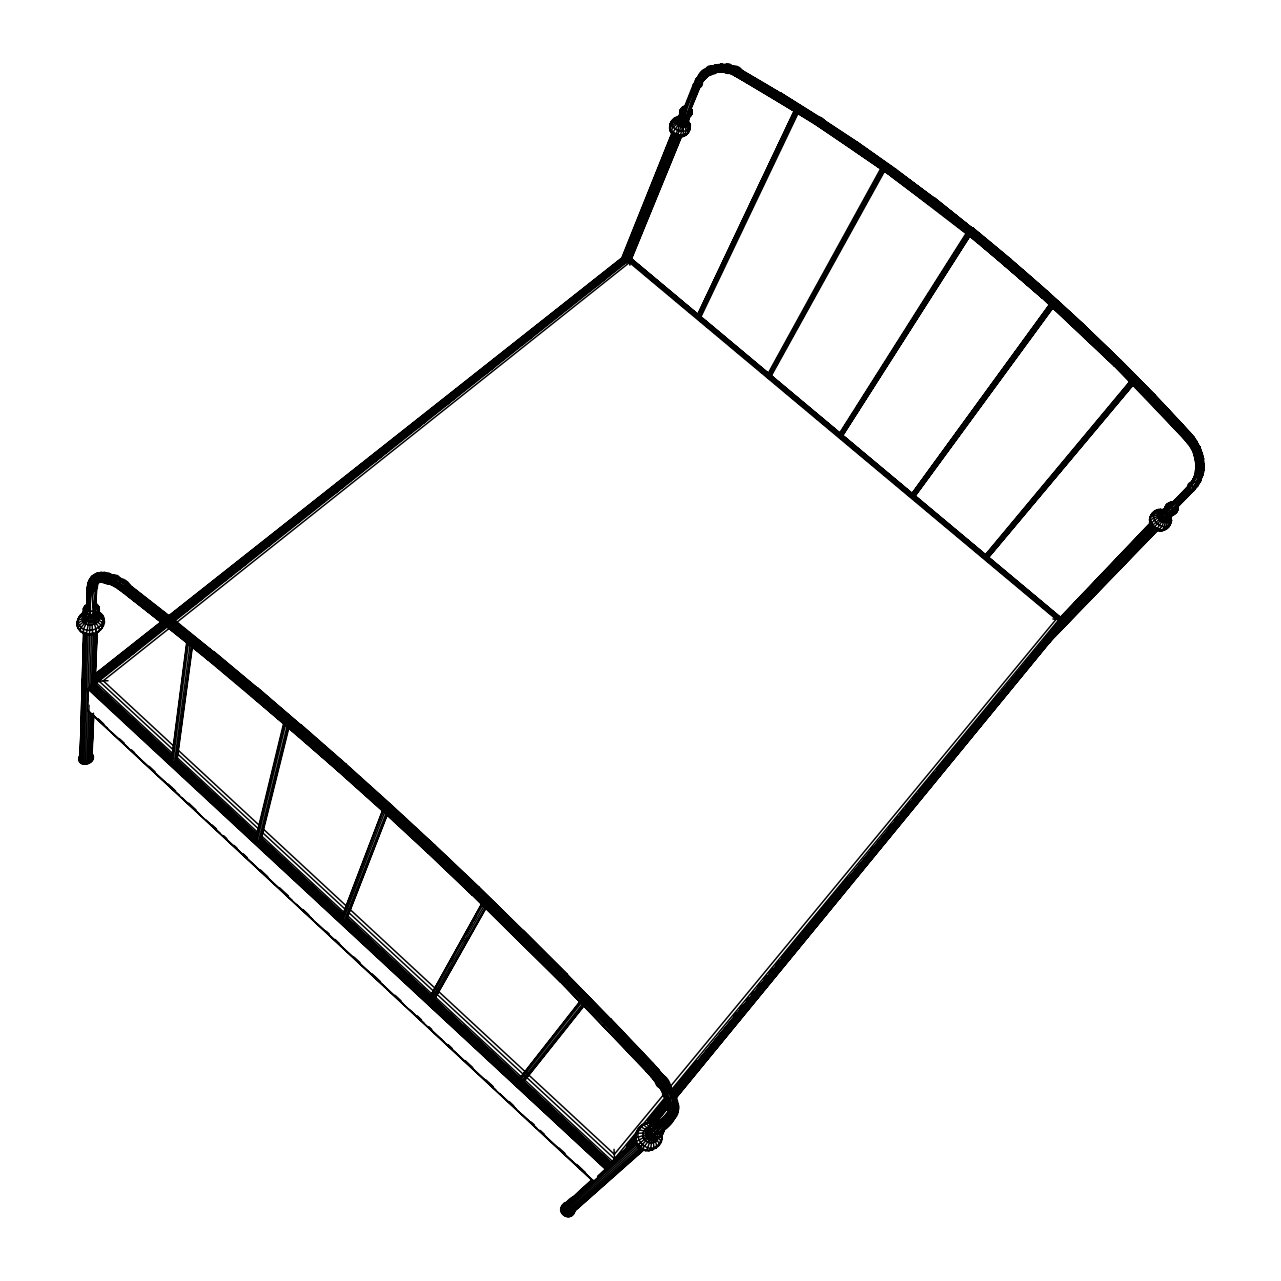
<?xml version="1.0" encoding="UTF-8"?>
<svg xmlns="http://www.w3.org/2000/svg" width="1281" height="1281" viewBox="0 0 1281 1281"><rect width="100%" height="100%" fill="white"/><g stroke="black" fill="none" stroke-linecap="round" stroke-linejoin="round"><path stroke-width="1.5" d="M1149.73 400.377L1149.089 401.337L1155.286 395.381L1149.089 390.065M661.781 1134.454L661.733 1138.969L661.781 1134.454C665.64 1152.276 634.591 1157.319 635.424 1137.96L646.441 1134.566M1155.654 528.477L1160.17 531.023L1162.411 529.854L1164.413 526.635L1165.47 519.462L1170.402 518.1L1170.434 515.699L1172.035 514.145L1168.624 516.179L1167.888 518.773L1165.502 518.245L1164.461 519.317L1162.059 526.315L1157.816 530.702C1145.134 528.156 1148.336 508.973 1160.714 509.294C1165.15 510.527 1153.044 514.386 1159.481 519.301C1161.931 523.16 1169.585 523.465 1170.001 518.004L1171.571 520.262C1171.01 526.891 1164.349 532.127 1157.816 530.702L1153.332 528.156L1150.258 524.521L1154.469 520.102L1162.251 515.586L1161.595 510.895L1165.646 508.349M675.744 135.434L675.151 135.834C665.96 132.295 669.162 117.884 678.257 116.827L679.987 117.308M80.062 759.665L83.601 632.526M83.713 632.013L80.079 759.169C81.504 764.597 89.83 763.476 91.592 758.8L93.465 713.181M80.03 757.824L81.376 722.628M81.664 712.668L82.641 678.834M82.929 668.874L83.906 635.024M80.511 760.402L84.226 633.374M81.376 747.223L80.399 756.463M82.384 713.357L82.608 705.383M83.745 667.529L83.922 661.556M81.343 761.442L85.219 632.558M83.922 613.711C80.863 623.559 97.644 624.696 98.493 615.216L96.395 614.063C94.602 621.413 83.825 618.659 82.977 612.03L86.676 608.459L87.524 586.922L86.676 608.459C87.941 612.894 95.29 611.694 95.883 607.402L96.603 587.002L95.611 608.395L98.269 610.236L98.141 613.247L99.326 608.363L95.627 603.239L98.701 606.714L97.964 608.507M82.48 762.227L86.468 635.44M669.643 128.917L669.915 124.049L672.893 119.741L679.33 118.749L674.254 118.364L670.812 122.191M1010.004 260.555L1010.725 259.322L973 228.114L967.635 234.727L891.288 176.105L814.3 123.456C815.901 115.995 820.753 114.826 825.653 122.095M88.133 603.271L83.409 608.475L83.681 613.359L83.409 608.475L87.492 605.529L87.732 597.715M87.797 620.356L83.473 629.051L83.345 633.711C96.427 641.349 113.785 619.572 98.093 611.549L101.439 614.127L97.34 613.391M165.169 624.183L122.96 591.021C115.194 585.145 106.451 578.58 96.251 578.804C82.657 581.446 89.029 600.309 87.028 609.388L83.585 613.695L86.708 617.138L87.893 616.978L86.564 620.757L90.23 621.557L94.089 620.693L93.289 616.93L97.212 614.752L99.406 610.14L98.653 607.002L95.499 605.481L96.171 587.979M83.857 762.707L88.101 634.015M690.075 107.876L691.26 108.661C694.975 114.089 687.096 121.759 681.828 117.692L681.46 116.811C689.995 102.816 691.308 83.089 705.895 73.289C715.759 67.349 728.409 69.558 737.68 75.595C818.655 121.759 895.499 175.001 968.148 233.35L967.635 234.727L973 228.114L983.312 237.545M93.289 616.93L91.928 617.394L92.2 621.333L89.029 620.789L86.227 634.719M85.379 762.836L89.83 634.191M130.358 586.986C129.381 580.341 118.412 592.815 125.138 592.911M87.781 704.518L88.437 688.778L606.537 1169.985L88.309 689.37M91.816 620.757L92.664 634.655L91.928 633.166M86.948 762.611L89.029 705.223M89.606 689.386L91.624 633.967M93.161 620.308L95.979 628.923L95.787 633.567M88.453 762.051L90.327 712.556M91.223 688.81L93.321 633.39M98.557 631.885L99.518 630.444L98.749 627.242L94.314 620.725L94.362 619.588L95.771 619.668L94.49 616.209L96.123 614.175L98.045 616.834M89.782 761.186L91.656 713.661M92.664 687.913L94.762 634.447M90.855 760.081L92.696 714.494M93.817 686.76L96.059 631.261M91.608 750.906L92.264 734.99M92.84 721.059L93.081 715.102M94.538 679.282L94.794 673.326M95.434 657.409L96.091 641.493M94.618 685.415L96.828 631.869M91.559 759.297L93.545 716.367M94.954 682.581L97.004 632.894M91.944 757.455L93.673 715.759M95.002 683.99L97.148 632.382M95.499 685.927L95.675 682.1L166.146 626.201M671.644 1091.076C676.96 1094.518 680.339 1106.624 675.792 1112.148C672.637 1115.223 666.392 1111.876 668.65 1107.537L667.897 1112.068L664.935 1117.24L653.358 1127.76L648.282 1128.625L649.339 1135.366L646.889 1137.288C649.291 1141.419 655.568 1141.467 658.354 1137.72M667.897 1112.068C670.507 1125.166 683.317 1109.987 677.137 1102.477L675.711 1100.955M668.218 1109.826L667.913 1104.798C667.337 1112.036 679.651 1108.529 677.137 1102.477M1195.765 470.559L1197.046 463.994L1196.39 471.728L1199.977 472.625L1203.355 471.12L1203.435 463.338M1196.086 465.163L1194.981 475.843C1202.491 482.825 1205.245 469.47 1203.9 463.802M339.897 771.146C336.423 771.322 343.148 764.068 345.518 763.764L390.161 803.94L389.744 804.964C305.535 728.216 218.555 654.495 128.196 585.081L117.612 577.699L103.921 572.511C93.385 576.706 105.314 586.586 112.456 583.72M675.792 1113.781C676.16 1121.163 662.197 1134.47 655.664 1132.884C647.273 1125.214 665.431 1118.473 667.977 1113.525L654.415 1125.519L650.172 1124.638L648.106 1129.554L649.259 1130.659M1196.438 464.571L1194.981 475.843M1203.708 470.511L1204.092 464.346M651.356 1075.335L651.26 1076.745L654.239 1075.239L658.674 1069.939L653.182 1063.502L652.141 1063.935C663.158 1075.464 673.918 1088.642 677.361 1104.59M673.422 1091.732C683.878 1102.22 662.405 1111.46 665.415 1094.775M345.438 765.093L345.518 763.764M690.171 127.7L690.347 124.721L687.064 120.094C694.574 126.307 687.273 138.972 678.273 136.731L681.732 136.811L683.157 134.889L683.526 124.257L684.086 122.88L688.377 120.942L688.698 117.676M777.391 99.47L733.212 74.81L734.477 69.206L736.287 67.557L737.552 68.726L732.7 66.868C725.286 56.796 717.728 75.387 729.738 73.225L730.923 72.328M684.086 122.88L686.472 122.368L686.68 118.573L690.107 116.603L691.852 113.977L691.9 109.75L690.475 108.549L692.06 111.991L691.34 115.082L688.201 118.028L684.711 118.829L680.515 134.969L679.362 136.891L676.72 135.818M662.197 1132.132L663.814 1131.459L664.182 1128.497L662.357 1130.114M648.282 1128.625L647.946 1131.571L649.147 1132.116M94.49 616.209L96.411 615.024L94.202 610.14L95.386 587.435L99.47 580.885C98.333 586.442 88.661 587.787 88.853 581.126C98.509 569.517 114.826 582.407 123.745 588.988C311.779 734.109 486.091 896.508 648.81 1069.379C658.402 1079.403 667.257 1090.659 671.852 1103.902C677.681 1116.295 668.058 1127.136 657.922 1133.285L656.432 1138.521L651.837 1137.864L650.3 1136.791L650.844 1135.863L648.106 1138.761L648.81 1137.688L647.946 1136.631L646.889 1137.288C644.375 1133.205 646.329 1127.296 650.796 1125.551M635.424 1139.049C634.303 1130.002 643.03 1120.186 652.365 1123.053L650.78 1125.935L649.643 1122.572L644.727 1123.325M129.029 584.937L214.584 652.75L171.478 617.618C168.211 617.138 162.479 623.431 165.922 625.544L125.842 594.256M646.569 1133.125L638.45 1133.173L635.744 1134.245L635.696 1135.703L636.929 1130.707L639.523 1129.97L644.023 1130.883L648.714 1126.431L646.569 1123.309C623.046 1134.71 654.175 1163.853 661.925 1137.448M1166.174 508.221L1167.359 503.817L1170.258 502.328L1174.389 502.889M172.006 619.412L171.478 617.618M635.952 1142.316L635.424 1137.96M679.298 117.948C674.398 123.344 687.16 127.411 686.056 120.67M685.543 107.524L686.312 106.115L683.59 106.467L680.435 109.461L680.932 113.881C676.656 118.685 687.256 123.136 687.961 117.292L688.97 118.813M687.769 121.311C689.802 132.648 668.25 123.905 678.53 117.66L676.08 117.372M690.699 114.505L687.545 118.797L688.377 120.942L684.454 124.017L686.2 130.646L683.894 136.266M674.895 134.873L672.685 134.249L673.101 132.039L679.635 123.152L681.828 117.692C678.45 114.938 678.882 107.908 683.974 107.556L686.152 106.323C679.859 107.876 688.489 115.034 690.571 109.926M678.946 118.669L678.306 120.846L671.885 123.264L669.707 126.098L670.075 130.822L673.838 134.969M680.932 113.881L680.003 116.651L677.841 117.932L680.195 121.759M680.371 114.377L677.953 116.827L678.946 122.448L673.374 126.995L671.356 130.246L671.116 132.632L674.222 134.185M698.529 88.261L702.02 81.055C705.094 90.679 688.746 89.91 694.782 83.137M675.167 119.117L672.077 121.407C670.091 131.575 689.626 135.69 690.347 124.721L686.248 121.487M561.35 1207.807C559.477 1213.812 566.971 1219.48 571.983 1215.301M643.815 1149.377L569.837 1214.948C554.689 1216.213 566.923 1198.359 573.92 1196.646M691.964 112.76L692.172 110.887L690.635 109.237M668.266 1108.673L667.849 1113.269L664.839 1118.489L653.262 1128.993L648.106 1130.835L648.762 1134.085L646.088 1135.494M676.24 1115.191C678.161 1095.96 663.558 1079.835 651.629 1066.481C488.862 893.562 314.453 731.147 126.275 586.122C117.147 576.306 90.679 564.457 87.732 585.257C88.981 591.117 99.294 588.075 96.716 582.487M676.912 1105.871L677.505 1106.816C681.828 1121.291 660.708 1125.727 668.938 1109.842M702.068 82.576C699.714 87.925 691.564 79.582 697.857 78.301M97.068 583.495C99.902 589.884 89.83 595.537 87.268 588.972C86.9 580.789 93.001 572.783 101.407 572.463L106.931 573.44M171.318 761.779L186.898 641.012M171.19 765.253L187.314 640.676M172.999 754.445L173.511 750.49M174.28 744.549L174.792 740.578M175.577 734.637L176.089 730.666M176.858 724.726L177.37 720.771M178.139 714.814L178.651 710.859M179.42 704.902L179.948 700.947M180.717 695.007L181.229 691.035M181.998 685.095L182.51 681.124M183.279 675.183L183.791 671.228M184.576 665.271L185.088 661.316M185.857 655.376L186.369 651.405M187.138 645.464L187.65 641.493M172.311 766.278L188.579 641.829M174.248 764.485L190.212 644.039M175.577 765.718L191.477 647.209M176.602 760.882L191.798 648.058M176.474 764.341L192.486 645.72M1202.571 475.859L1202.779 470.447M661.797 1074.983C670.395 1076.953 676.176 1096.616 662.565 1092.549L659.363 1085.744L661.733 1089.587M857.565 144.113L857.774 142.527L818.831 116.795M1194.805 475.171L1195.846 473.346L1193.316 480.231C1194.42 483.513 1201.434 483.578 1200.617 479.43L1196.278 486.988C1192.339 488.75 1188.224 481.608 1193.588 481.08M662.517 1090.868L667.577 1103.245M742.291 72.152C741.299 63.089 722.388 64.434 729.738 73.225M209.107 659.523C204.336 659.363 210.933 651.164 214.087 651.837L257.785 688.489L213.511 651.757M709.37 68.501C704.87 66.884 695.983 74.25 699.17 79.15C700.691 81.792 705.559 80.783 704.582 77.388M1193.316 480.231L1194.901 474.498M434.195 846.068L434.707 845.124L390.016 803.795L386.414 806.566L383.051 811.417L427.662 852.698L428.559 852.121L383.403 810.345C312.548 745.782 239.787 683.301 164.753 623.655M1194.821 454.803L1196.166 461.672L1200.777 461.368L1203.483 459.206L1199.929 446.989L1198.135 446.909M660.564 1142.524L660.868 1140.65L658.274 1138.024C654.143 1148.352 638.611 1140.362 644.023 1130.883M1196.278 486.988L1197.991 483.946M691.26 108.661L691.676 111.511M1191.378 482.088C1182.187 485.195 1193.364 496.852 1194.661 487.997M1192.979 449.967L1194.949 456.548L1200.377 455.203L1202.122 453.458L1200.97 452.145M700.563 84.114L707.48 76.011C704.07 82.128 697.873 69.959 704.854 70.855M603.895 1025.232L603.383 1026.193L646.088 1071.156L650.748 1067.473L653.342 1063.662L610.605 1018.683L609.676 1019.228M1152.42 525.834L1149.489 522.264L1150.546 520.134L1153.701 517.86L1160.874 515.699L1161.435 513.505L1164.957 511.423L1165.678 505.867L1170.658 504.57L1189.697 484.923L1171.026 503.913C1167.92 508.269 1177.719 512.176 1177.095 506.235L1178.024 507.404C1178.712 511.92 1174.02 516.227 1169.569 515.202M1177.175 508.845L1177.015 511.695L1173.636 514.706L1171.378 514.722M1169.873 525.098L1170.786 518.645L1170.354 522.792L1171.571 520.262L1170.001 518.004M1170.402 518.1L1172.195 514.962M1163.132 509.005L1165.23 509.198L1162.203 509.822L1161.915 514.61M1202.218 476.484L1203.66 465.531L1203.131 459.799L1196.15 441.577L1200.089 447.309L1197.319 450.159L1193.027 451.504L1189.953 446.252L1190.481 445.292M651.26 1076.745L645.912 1070.98L646.345 1069.907C657.569 1081.997 669.675 1095.944 671.004 1113.109C671.34 1122.604 661.124 1126.848 655.664 1132.884C655.215 1133.637 651.741 1140.202 651.949 1136.631L641.861 1149.505M345.742 763.972L301.259 724.998L295.671 729.481L294.358 732.059L383.515 811.369C381.77 810.889 390.257 801.618 389.744 804.964M663.814 1131.459L662.053 1129.346L660.115 1132.436L660.356 1136.968L655.504 1138.537L656.432 1138.521M254.983 841.681L283.645 723.301M712.844 66.036C700.899 63.986 705.335 82.224 714.109 72.553L708.521 75.275M255.143 843.218L284.318 723.06M256.28 844.275L285.615 724.245M257.961 844.435L287.52 724.47M259.995 841.729L288.817 725.574M260.86 840.288L288.833 727.88M661.669 1130.531L663.11 1133.573L660.356 1136.968L657.361 1138.088L659.171 1136.471L659.075 1133.012L673.886 1118.793M1194.533 456.276L1192.611 450.528M640.964 1127.44L641.589 1125.054L643.735 1124.862L648.827 1129.554M90.359 758.544L90.631 757.487M93.257 757.551C92.504 764.501 80.655 766.695 78.765 759.377M1010.725 259.322L1005.153 265.791L1042.318 298.073L981.63 245.712M80.014 758.32L80.383 756.975M108.501 582.198L107.428 582.519C101.215 583.992 90.951 578.371 99.133 572.767L111.639 575.473L127.251 585.481C315.366 730.394 489.694 892.697 652.365 1065.536C664.535 1079.499 688.329 1104.734 670.844 1122.524C664.663 1124.59 662.901 1115.367 667.849 1112.645L653.742 1126.559L650.54 1125.999L648.746 1127.632L650.172 1124.638L653.63 1122.092L656.625 1121.532L657.489 1123.821L653.63 1122.092M78.701 758.224L81.327 753.26M87.7 584.184L87.989 583.127M98.141 580.725L97.26 583.944M103.345 616.481L98.493 614.816C104.017 628.122 75.819 628.218 84.098 614.944L80.655 614.816L79.486 616.689M88.853 581.126L92.456 575.777L98.349 573.248M81.872 615.216L79.102 617.346L77.004 625.48L79.246 629.932C74.394 624.552 77.981 616.609 82.913 612.638L81.984 614.288M101.407 572.463L96.011 573.552L91.592 576.61C87.716 581.19 95.547 586.65 98.845 581.91M663.526 1075.864L658.002 1069.235L663.526 1075.864L659.107 1081.18L656.336 1082.333L655.632 1080.54M675.151 135.834C689.883 104.225 698.978 44.611 747.544 81.952M655.936 1148.224L656.689 1145.79L655.488 1141.451M650.508 1139.498L647.626 1148.016L645.88 1150.706L644.823 1150.498L649.355 1150.818L650.764 1148.128L651.853 1139.546L648.122 1138.297L646.681 1135.975L647.369 1135.35M664.038 1130.515L663.11 1133.573L661.572 1134.053M930.679 204.336L929.814 204.928L891.336 176.41L891.672 174.905L896.156 169.572L934.698 198.955L917.116 185.905M1190.401 446.605C1180.586 432.594 1192.483 455.604 1197.062 441.593M1005.201 265.583L1042.318 297.945L1114.31 365.982L1120.363 359.897L1155.286 395.509M574.769 1210.721L573.071 1214.228M575.073 1210.465C572.639 1223.259 554.097 1213.764 563.064 1204.316M80.959 632.077L79.95 630.652L81.087 627.418L86.724 620.789L85.987 619.876L79.358 625.256L78.045 628.266L83.345 633.711M1114.31 365.982L1114.998 365.101L1124.734 374.981M648.266 1133.541C658.834 1126.672 674.158 1116.343 666.76 1101.516L667.017 1102.461M87.732 585.257C93.993 569.036 114.73 582.871 123.232 590.045C311.107 735.102 485.275 897.405 647.898 1070.147C657.345 1080.027 666.072 1091.108 670.604 1104.158C676.416 1116.44 666.76 1127.12 656.769 1133.253L653.614 1138.457L653.23 1137.064L654.575 1137.112M610.589 1019.148L567.019 974.473L610.589 1019.148L603.479 1026.305L560.309 981.502L646.489 1071.06M427.678 852.249L472.097 894.907L427.55 852.602L431.185 847.958L434.611 845.012L479.206 887.333L567.371 974.329L560.998 981.23L560.165 981.87L472.032 894.859L479.158 887.285L478.582 888.181M1193.171 479.51L1195.253 473.874M340.394 920.991L382.33 811.001M341.931 917.628L382.539 811.225M98.157 581.846L95.787 589.997L95.034 609.34L97.884 613.583L95.451 615.264L97.116 618.355L95.322 618.643L95.979 617.554L94.314 620.725M340.586 922.576L383.291 810.889M1198.936 482.425C1206.67 465.948 1199.785 446.252 1187.391 434.067C1057.257 292.004 906.996 167.555 739.489 71.944C729.578 65.523 716.079 63.249 705.591 69.606M1199.705 482.04C1207.503 465.467 1200.585 445.612 1188.111 433.346C1057.962 291.267 907.669 166.802 740.114 71.208C732.668 66.548 723.669 63.906 714.878 65.475C712.508 67.653 714.702 74.666 718.065 71.448C695.663 74.81 692.3 101.199 685.479 118.396L680.515 115.834L679.779 111.783L683.814 108.677L693.581 84.018M1200.297 481.512L1202.667 475.187M341.739 923.649L384.62 812.106M343.404 923.793L386.526 812.314M346.302 918.045L349.905 908.709M351.362 904.978L376.662 839.728M379.544 832.266L383.163 822.946M345.678 921.103L387.551 813.275M346.494 919.614L387.022 815.373M674.03 1119.338C680.259 1099.482 662.725 1081.324 650.748 1067.473C487.933 894.522 313.509 732.059 125.314 586.954C116.491 580.517 105.731 571.854 94.089 575.009C89.942 580.485 98.589 585.177 102.8 580.741M676.048 1114.982L677.505 1106.816M621.157 259.547L672.237 132.327M621.541 259.755L672.141 133.352M621.99 259.675L673.117 132.551M623.783 255.784L626.025 250.227M626.345 249.539L628.587 243.982M629.003 242.83L631.229 237.273M631.389 237.065L635.104 227.858M636.593 224.159L638.819 218.635M641.653 211.365L644.007 205.713M646.873 198.411L649.099 192.871M649.435 192.166L651.677 186.61M652.077 185.473L654.319 179.916M654.655 179.212L656.881 173.656M634.127 230.644L636.353 225.088M623.255 258.778L673.694 133.544L672.093 132.696M693.325 86.74L685.351 106.515L683.59 106.467L682.549 107.908M623.287 261.452L674.559 134.441L673.694 133.544M624.295 262.109L675.647 135.146L676.896 135.642L625.432 262.541M626.665 262.749L678.209 135.882M628.619 260.844L679.506 135.834M699.186 87.124L689.098 111.415L689.226 116.651L683.125 116.171L680.083 113.032L683.974 109.381L697.056 78.461M700.083 86.067L689.77 111.047L690.443 115.995L687.465 118.14L687.561 121.775L685.239 123.584L688.025 129.637L687.593 133.16L685.719 135.258L682.501 135.642L683.413 134.713M629.724 260.523L680.707 135.53M687.881 118.076L688.858 119.934L686.728 120.894L685.831 122.992L689.386 128.244L689.098 131.623C684.07 137.627 673.246 135.049 670.203 128.212L672.333 125.17L678.498 121.663L678.113 119.069L680.707 116.203L679.907 110.566L681.668 107.876L684.166 107.396M630.925 258.202L648.202 215.881M650.46 210.372L653.454 203.006M654.959 199.324L657.217 193.799M658.706 190.132L662.469 180.925M663.974 177.242L671.468 158.844M672.973 155.161L678.978 140.446M630.668 259.963L681.476 135.962M630.62 261.068L681.7 136.058M896.043 171.158L896.396 169.652L857.774 142.527L854.027 146.05L852.906 149.365L891.96 176.314L928.581 203.551M1149.329 520.038L1150.866 515.33L1153.973 513.537L1160.986 513.841L1162.459 512M695.599 81.52C703.701 66.052 725.046 64.05 738.368 73.754C905.667 169.332 1055.752 293.669 1185.758 435.572C1196.566 446.364 1203.195 462.617 1198.888 477.781C1193.732 493.249 1178.296 502.296 1169.729 515.186L1167.615 516.051L1166.479 518.581L1162.716 516.115L1188.8 489.582L1196.07 477.012L1197.335 467.101L1195.605 456.693L1190.962 446.541L1182.875 437.317L1187.151 441.961L1193.556 436.661L1192.035 436.981M676.672 136.443C689.194 113.753 689.146 71.592 722.228 71.031L716.207 72.377M1152.34 514.834L1153.717 511.872L1158.488 509.566L1162.924 512.128C1157.367 514.305 1164.237 522.488 1167.92 518.389L1170.113 524.137L1168.752 527.083L1164.333 529.886M687.064 133.864L689.979 129.749L690.171 126.563L686.168 122.271M696.56 316.919L794.668 110.022M697.072 316.007L795.197 109.077M699.714 87.396L690.283 110.534L691.58 113C688.473 116.859 680.387 114.041 681.188 108.885L683.878 108.004M795.005 111.159L696.832 317.96L701.364 321.835M697.777 318.745L796.093 112.039M699.01 318.969L797.519 112.328M700.099 318.537L798.72 111.927M962.095 220.444L972.743 228.803L934.842 198.203L931.799 200.925L929.814 204.928M972.743 228.803L934.634 198.155M679.266 114.986L681.012 114.537L677.953 116.827M678.738 119.341L672.077 121.407M669.835 127.059L670.636 125.394M693.213 85.347L696.384 78.814M699.202 87.893L702.164 81.84M1164.957 511.423L1164.861 507.532L1166.351 504.698L1170.258 502.328L1173.14 503.001L1178.488 497.412M709.242 75.195L710.827 73.577L705.174 77.693M1114.47 365.886L1042.318 297.945L1047.954 291.764L1010.597 259.322M1177.303 510.318L1178.136 508.749L1177.175 507.052M1047.954 291.764L1047.121 292.885M654.815 1123.181L655.664 1121.612L658.498 1121.612L656.689 1123.261M766.903 375.701L881.104 167.939M767.191 376.774L881.952 168.355M768.152 377.575L883.073 169.252M774.493 368.32L776.43 364.813M779.328 359.561L785.141 349.056M787.078 345.55L789.016 342.043M790.953 338.552L792.875 335.046M794.812 331.539L796.75 328.032M798.687 324.541L804.5 314.037M806.438 310.53L812.234 300.026M814.172 296.519L816.109 293.013M821.906 282.509L824.82 277.256M826.757 273.75L828.679 270.259M830.616 266.752L832.554 263.245M834.491 259.739L836.429 256.248M838.366 252.741L844.163 242.237M846.101 238.73L851.913 228.226M853.851 224.719L855.788 221.229M866.42 201.966L872.233 191.461M874.17 187.955L876.108 184.448M878.045 180.941L879.967 177.451M881.904 173.944L883.842 170.437M769.385 377.783L884.498 169.54M770.441 377.335L884.707 170.853M429.055 998.443L481.896 903.537L427.31 1001.71M431.537 995.849L433.474 992.391M450.816 961.31L452.753 957.852M462.393 940.59L464.314 937.132M466.252 933.673L472.032 923.313M473.954 919.87L475.892 916.411M427.55 1003.343L483.241 903.617M711.451 65.907C706.423 68.742 711.9 77.228 716.864 72.328M428.719 1004.432L484.602 904.866M437.301 991.91L439.239 988.468M445.067 978.124L447.021 974.665M448.958 971.222L450.896 967.779M465.467 941.919L467.405 938.477M431.361 1002.847L485.531 906.756M433.667 1000.429L486.156 907.54L431.905 1003.696M1193.284 478.79L1194.228 477.637L1190.882 483.481M637.281 1145.278L647.946 1136.631M1164.573 509.79C1161.675 513.761 1169.249 518.965 1171.523 514.354L1171.939 516.211M1194.228 478.582L1187.951 487.997L1170.562 506.155L1165.502 508.717L1165.294 512.4L1168.56 515.074L1174.053 514.322L1177.88 509.998L1177.015 507.82M1191.01 482.729L1193.636 478.149M1149.778 517.956L1152.003 513.361L1156.535 510.398L1162.091 512.496M1197.03 486.636L1200.761 480.167M1197.623 486.123L1200.649 480.871M76.908 622.486L78.333 620.052L85.539 617.634M79.15 756.591L81.311 753.772M100.767 629.708L103.697 625.224L102.512 622.534L95.931 618.707L96.251 617.554L103.265 619.828L104.514 622.23L103.04 624.504M673.486 1119.994L661.012 1131.587L662.325 1134.149L660.5 1135.767M77.757 619.476L79.102 617.346L83.057 616.625M663.398 1132.436C655.632 1146.527 641.509 1123.949 656.625 1121.532M838.222 435.348L966.498 232.742M839.712 433.891L847.173 422.138M849.303 418.775L853.562 412.05M855.692 408.687L878.093 373.411M881.28 368.368L885.555 361.642M887.685 358.28L898.349 341.483M900.479 338.12L904.738 331.395M906.868 328.032L911.143 321.323M913.273 317.96L929.269 292.757M932.456 287.713L961.246 242.349M963.376 238.987L966.579 233.943M838.543 436.437L967.523 233.286M839.503 437.237L968.644 234.199M846.181 428.19L849.383 423.146M852.602 418.118L855.804 413.074M860.079 406.365L862.209 403.003M866.484 396.293L869.703 391.249M872.905 386.221L876.108 381.178M879.326 376.15L882.529 371.106M891.08 357.671L895.355 350.962M899.63 344.253L901.776 340.89M904.978 335.846L908.181 330.818M911.399 325.774L914.602 320.746M917.804 315.702L921.007 310.675M925.298 303.965L927.428 300.603M938.124 283.822L940.254 280.459M956.299 255.271L959.501 250.243M840.736 437.445L970.069 234.487M842.225 435.988L969.541 236.328M841.777 436.965L970.149 235.688M636.769 1132.516L638.931 1127.568L641.333 1127.136L647.786 1130.531M573.28 1211.666L569.533 1215.205L566.554 1215.557M561.702 1206.222L564.457 1202.987M563.752 1205.501L562.375 1211.634M1154.661 528.092L1155.494 529.822L1157.223 528.525L1163.468 518.949L1167.567 514.69L1169.729 515.186M1162.251 515.586L1165.182 511.471C1185.774 496.628 1208.207 471.584 1190.097 445.836M695.551 79.998L699.25 74.682L701.524 74.298M695.471 80.735L699.922 74.33M701.251 83.745L704.55 79.022M910.967 494.802L1049.587 304.366M910.551 495.811L1050.34 303.821M911.992 494.306L922.56 479.783M924.914 476.548L936.667 460.407M939.021 457.189L963.712 423.29M966.066 420.056L994.28 381.322M996.634 378.103L1008.387 361.963M1010.741 358.728L1022.494 342.587M1024.848 339.369L1035.432 324.846M1037.786 321.611L1049.539 305.47M910.887 496.932L1050.788 305.054M911.864 497.749L1051.941 305.983M948.372 448.558L953.08 442.105M964.865 425.981L967.235 422.746M979.02 406.621L981.374 403.403M913.097 497.941L1053.35 306.255M914.538 496.436L1052.534 307.888M914.122 497.444L1053.302 307.36M1165.182 511.471L1168.336 514.658C1178.456 500.807 1196.39 490.943 1198.92 472.641C1200.553 459.11 1194.34 445.724 1184.941 436.245C1118.057 363.115 1045.76 294.934 968.692 232.614L969.301 231.765M681.332 108.565L682.485 107.06L684.678 106.883M516.547 1082.285L580.021 1001.326M580.437 1001.534L515.795 1083.886L516.067 1085.551L582.006 1001.87M519.253 1079.803L521.703 1076.697M524.153 1073.574L526.603 1070.452M529.053 1067.345L544.969 1047.073M547.403 1043.967L549.853 1040.845M552.303 1037.722L573.119 1011.237M575.569 1008.115L578.019 1005.009M652.141 1077.337L660.372 1087.953L666.456 1098.794L669.947 1112.629L668.346 1119.29L666.376 1121.74L650.3 1136.791L649.355 1134.966L665.592 1120.827L668.682 1115.431L668.714 1107.793L663.35 1092.517M583.383 1003.119L517.268 1086.672L518.933 1086.784M520.15 1085.247L584.024 1004.816M522.392 1082.717L581.574 1008.259M521.639 1084.318L584.456 1005.377M1188.015 486.412L1191.954 481.576M1192.707 481.224L1170.498 505.338L1165.39 507.244L1164.877 510.462L1161.339 512.144L1160.794 514.738L1153.524 515.619L1150.37 517.636C1150.034 525.674 1159.769 532.688 1167.055 528.589L1171.138 522.344L1169.713 519.397M670.844 1122.524C682.501 1103.469 661.508 1082.285 649.787 1068.466C486.988 895.531 312.596 733.068 124.449 587.931C115.37 581.462 102.416 570.605 90.983 577.635M650.508 1123.021L668.282 1101.388M673.374 1095.207L1060.604 623.927M652.509 1122.236L667.753 1103.678M674.094 1095.96L1061.196 624.52M653.118 1123.005L668.346 1104.462M674.687 1096.728L1061.645 625.192M654.815 1122.204L667.497 1106.752M675.103 1097.465L1063.166 624.359M655.039 1122.877L667.721 1107.408M675.327 1098.137L1063.214 625.048M655.039 1123.421L667.721 1107.953M675.327 1098.682L1063.07 625.672M656.096 1122.252L668.762 1106.8M675.103 1099.066L1061.469 627.722M1192.931 491.071L1198.103 484.73M1193.668 490.751L1197.975 485.467M435.828 993.255L614.496 1158.873L665.271 1097.273M671.628 1089.571L1058.811 619.796L1060.172 620.949L672.557 1091.876M627.001 1145.871L634.623 1136.615M647.321 1121.195L665.111 1099.594M673.998 1088.802L696.864 1061.036M733.709 1016.297L736.239 1013.223M740.05 1008.595L742.596 1005.505M746.407 1000.877L748.953 997.787M751.483 994.713L754.029 991.622M757.84 986.994L760.386 983.904M764.197 979.276L766.727 976.202M769.273 973.112L773.084 968.484M775.629 965.394L779.424 960.766M781.97 957.692L848.022 877.485M870.888 849.719L873.434 846.629M888.678 828.118L891.224 825.028M895.035 820.4L897.565 817.326M901.376 812.698L903.922 809.608M906.468 806.518L910.263 801.89M912.809 798.816L916.62 794.188M919.166 791.098L934.409 772.587M936.939 769.497L999.196 693.918M1025.873 661.524L1028.403 658.45M1032.214 653.822L1034.76 650.732M1038.571 646.104L1041.101 643.014M1043.647 639.94L1047.458 635.312M1050.004 632.222L1053.815 627.594M1056.345 624.504L1058.891 621.429M626.457 1147.632L635.344 1136.839M648.042 1121.403L665.832 1099.803M673.454 1090.531L1059.627 621.397M622.998 1152.083L635.696 1136.647M645.864 1124.302L666.2 1099.594M628.539 1146.495L636.161 1137.24M647.594 1123.341L666.632 1100.187M672.989 1092.469L1060.412 621.557M631.917 1143.981L635.728 1139.337M649.691 1122.348L667.481 1100.731M672.557 1094.55L1059.899 623.431M663.99 1094.182L614.336 1154.325L614.496 1158.873M670.363 1086.48L1056.12 619.299L1058.811 619.796M984.272 556.114L1130.066 381.21M983.888 557.139L1130.963 380.793M984.256 558.308L1134.005 379L1133.525 377.719M985.249 559.124L1135.174 379.945L1137.672 379.656L1137.56 377.255L1134.998 376.07M986.482 559.317L1132.724 384.78M987.875 557.747L1132.916 384.652M987.475 558.788L1133.813 384.236M922.368 506.652L1058.971 620.885L1060.188 619.476L628.875 258.906M567.195 974.633L523.465 930.438L516.307 938.012L517.012 937.228L428.046 851.657M1081.164 323.132L1084.543 325.31L1047.858 291.796M1084.543 325.31L1078.634 331.555L1079.419 330.738L1083.678 334.869M1058.795 618.947L1151.123 522.168M1058.234 619.876L1150.578 522.872M1060.604 617.778L1079.915 597.554M1085.439 591.774L1133.717 541.19M1139.225 535.41L1151.651 522.408M1057.978 620.965L1150.306 524.281M1064.367 614.928L1078.522 599.844M1092.261 585.465L1105.551 571.854M1115.591 561.046L1118.329 558.18M1121.724 554.721L1132.148 543.929M1145.07 530.302L1147.824 527.42M1148.529 526.571L1151.283 523.689M1172.323 503.097L1169.089 502.825L1166.351 504.698L1164.125 510.559L1161.595 510.895L1162.027 512.752M1059.403 620.677L1151.779 524.073L1152.211 525.306L1058.394 623.287M1182.507 493.217L1186.526 489.022M1184.733 491.92L1187.407 489.134M1059.035 624.359L1152.932 526.459M1059.915 625.272L1153.909 527.452M1060.972 625.977L1155.078 528.22L1156.343 528.701L1059.371 629.291M698.385 75.899L703.301 70.823M698.257 76.684L704.07 70.727M1178.52 505.659L1189.344 494.434M1192.051 491.632L1194.757 488.814M1194.613 489.582L1175.35 509.294L1174.053 514.322L1170.53 515.09L1169.233 518.613L1166.511 518.389M1167.471 518.261L1166.431 519.349L1166.639 526.347L1164.893 529.549L1162.379 530.734L1157.848 529.886M1046.577 643.991L1156.247 530.302M1168.304 517.892L1167.263 518.981L1168.592 525.498C1160.794 530.126 1149.585 519.526 1154.998 511.76L1161.419 513.073M1047.65 643.334L1061.533 628.939M1067.089 623.19L1072.645 617.442M1083.758 605.929L1094.871 594.432M1100.427 588.668L1105.983 582.919M1115.719 572.847L1129.602 558.468M1132.388 555.586L1140.714 546.955M1149.057 538.324L1151.827 535.442M90.823 760.578L86.932 763.108M1047.826 643.622L1157.464 530.158M1040.428 651.597L1158.536 529.405M706.664 76.187C694.846 87.044 691.74 104.129 686.904 118.364L685.223 120.062L685.159 122.704L681.044 122.319L678.738 120.174L680.643 118.252L680.771 114.233L684.358 110.054L695.951 82.272L701.876 75.051L709.594 70.407L718.577 68.726L728.232 70.151L737.952 74.698C819.023 120.91 895.947 174.184 968.676 232.598M703.701 80.239L707.128 76.716M681.028 110.678L679.731 112.504L680.595 114.601M714.878 65.475L722.676 64.739M386.462 806.614L387.39 805.685M86.708 617.138L92.328 617.714L94.57 616.129C93.289 604.824 88.997 587.355 101.007 580.533M721.587 64.05C718.097 64.322 717.184 71.768 721.027 71.912M97.884 613.583L92.504 616.834L86.307 616.193C91.543 598.707 82.48 570.365 111.415 584.056M88.581 582.15L89.43 581.334M570.557 1213.059L571.47 1212.194M665.992 1114.966L666.905 1114.102M564.953 1206.094L565.866 1205.213M649.819 1125.935L651.757 1123.133L655.296 1124.67M1006.065 265.119L1005.281 265.791L967.555 234.423M564.04 1205.229L591.774 1179.833M607.835 1165.134L635.584 1139.722M578.323 1192.611L591.518 1180.554M610.573 1163.116L634.031 1141.659M563.144 1206.606L592.318 1179.945M606.89 1166.607L636.065 1139.93M571.022 1200.281L573.952 1197.607M578.371 1193.572L582.775 1189.553M562.599 1208.159L593.215 1180.233M597.587 1176.246L635.488 1141.675M1119.274 360.794L1120.363 359.897M562.439 1209.792L636.785 1142.172M87.989 710.779L593.615 1181.723L602.038 1174.117M562.663 1211.362L637.089 1143.949M563.272 1212.803L639.267 1144.253M649.339 1135.366L649.963 1134.806L649.083 1135.318M648.81 1137.688L639.299 1147.728M564.216 1213.972L640.372 1145.582M565.433 1214.82L641.765 1146.559M653.23 1137.064L651.453 1140.442L651.196 1138.873M663.542 1128.033L666.488 1125.391M566.842 1215.285L641.909 1148.4M580.309 1204.332L584.728 1200.409M593.167 1192.915L596.145 1190.273M626.457 1163.372L629.403 1160.762M635.296 1155.526L638.226 1152.916M568.348 1215.333L643.622 1148.465M577.747 1207.711L617.89 1172.099M623.847 1166.831L629.788 1161.547M632.766 1158.905L643.174 1149.681M571.214 1214.164L643.879 1149.826M1171.603 503.401L1168.176 503.641C1164.957 508.301 1171.683 514.626 1176.358 511.888L1176.07 508.989M1165.47 506.475L1166.399 505.659M169.028 628.491L103.249 680.787L95.675 682.1L173.287 754.093M176.858 622.278L629.483 262.493L628.987 260.395L628.202 259.755L173.976 619.988M89.029 620.789L88.309 621.365L89.142 617.41L87.893 616.978M94.442 678.898L164.993 623.062M171.254 618.099L624.279 259.531M93.529 680.948L164.048 625.096M171.878 618.883L626.313 258.97M94.073 681.78L166.13 624.68M172.407 619.716L626.649 259.723M94.49 682.581L166.514 625.48M174.344 619.267L626.825 260.491M94.746 683.301L165.169 627.434M176.121 618.755L179.26 616.257M182.382 613.775L277.849 538.052M280.987 535.57L327.936 498.325M331.058 495.843L581.446 297.224M584.584 294.742L626.841 261.212M94.826 683.894L97.948 681.412M119.854 664.022L122.976 661.54M126.114 659.058L129.237 656.577M132.359 654.095L135.498 651.613M187.122 610.653L190.245 608.171M193.367 605.689L196.505 603.207M199.628 600.725L202.766 598.243M224.655 580.869L227.794 578.388M230.916 575.906L234.039 573.424M237.177 570.926L240.3 568.444M243.438 565.962L246.56 563.48M268.466 546.106L271.588 543.624M274.71 541.142L277.849 538.66M298.185 522.52L301.307 520.038M335.718 492.737L338.857 490.255M341.979 487.773L345.117 485.291M348.24 482.809L351.362 480.327M373.267 462.937L376.39 460.455M379.528 457.974L382.651 455.492M385.789 453.01L388.912 450.528M417.062 428.19L420.2 425.708M423.322 423.226L426.461 420.744M446.797 404.604L449.919 402.122M453.042 399.64L456.18 397.158M484.33 374.805L487.469 372.323M490.591 369.841L493.713 367.359M521.879 345.021L525.002 342.539M528.14 340.057L531.263 337.576M565.674 310.258L568.812 307.776M595.393 286.688L598.531 284.206M601.654 281.708L604.776 279.226M167.795 626.441L99.005 681.044L173.688 750.266M175.609 620.244L628.987 260.395M94.49 674.495L161.902 621.237M168.179 616.289L623.975 256.264M94.938 674.479L162.367 621.221M168.628 616.257L623.671 256.776M93.945 675.936L162.943 621.413M169.22 616.449L622.454 258.298M94.602 676.352L163.6 621.797M169.877 616.834L623.094 258.538M93.737 678.177L162.735 623.607M169.012 618.643L623.719 258.954M388.271 804.884L390.161 803.94M702.116 71.688L707.176 67.989M701.748 72.409L707.897 67.909M701.588 73.241C711.948 63.97 727.912 65.459 738.881 72.809C906.308 168.419 1056.505 292.821 1186.59 434.819C1195.029 443.386 1200.938 454.819 1201.306 466.989C1202.427 485.499 1185.774 497.444 1174.533 509.39L1172.595 514.514L1168.096 512.784L1165.502 508.717M705.927 77.597L710.443 74.314M1187.935 432.354L1189.232 431.681L1193.556 436.661M1149.105 401.209L1182.891 437.478L1186.59 434.819L1189.264 431.841L1155.286 395.381M94.682 574.849L97.164 573.248M296.68 731.979L294.662 732.812L207.378 659.331M87.765 604.28L84.434 606.81L85.01 608.603M742.147 70.375L738.881 72.809L737.84 77.356L818.927 125.57M100.142 581.382C84.498 585.929 98.381 612.654 90.359 617.938C91.239 604.216 85.891 579.476 105.955 580.805M253.062 694.766C247.169 697.152 254.086 686.888 257.401 687.657L301.547 725.751L256.857 687.625M734.686 74.586L728.729 73.081M1174.549 513.889L1177.287 511.071L1176.631 508.477M1158.328 510.639L1160.714 509.294L1162.748 510.687M564.168 1203.259L569.741 1201.674M83.457 615.328L85.651 614.143M705.975 68.87L712.156 65.843M85.587 618.803L78.429 622.742C82.016 637.041 108.261 629.035 102.176 615.312M646.681 1135.975L636.033 1141.595L639.747 1147.632L642.598 1149.601M86.644 607.466L83.697 608.715L83.617 611.742M852.906 149.365L880.768 168.435M678.434 115.818L680.435 115.13M645.752 1133.525L648.522 1132.676L648.634 1131.235L645.912 1131.491M710.811 66.228L717.376 64.755L710.25 66.772M712.22 73.497L717.488 72.008M100.639 581.638L101.759 581.334M99.133 572.767L105.026 572.511L110.903 574.304L108.245 573.728M679.843 136.683L681.284 136.314M566.586 1203.339L568.075 1202.971M565.818 1202.347L569.453 1201.946M647.946 1150.61L652.798 1149.986L653.854 1147.376L653.182 1139.225M776.83 99.822C774.236 98.893 778.095 92.68 780.545 92.856L819.119 116.923M86.74 761.522L84.322 761.587M656.24 1145.983L658.594 1145.678L659.091 1143.501L657.089 1139.914M99.181 618.291L103.121 617.794L104.385 619.251M130.166 585.497C126.771 577.763 111.047 574.048 113.32 585.593L120.206 589.18L117.195 587.242M1168.64 503.257L1171.603 502.168L1173.14 503.001M125.266 583.159L124.417 581.11C120.75 580.453 116.827 585.161 118.06 588.652L118.605 589.1M715.439 64.915L722.164 64.274M715.551 72.168L725.959 71.896L719.826 71.752M1159.705 510.511L1162.459 510.238M86.772 619.652L85.122 619.764L86.836 617.314L85.699 615.296L83.521 616.962L85.619 617.65M115.69 586.282L101.695 581.398M665.72 1080.475L667.657 1081.132L671.356 1087.633M171.11 754.701L94.057 683.478L171.798 755.582M120.526 580.117C118.685 569.501 102.016 578.42 110.422 584.088M87.492 605.529L85.09 605.577C78.461 615.296 97.74 618.723 98.717 608.619L95.835 606.409M107.428 582.519C100.494 582.759 104.45 571.102 110.102 573.712M108.036 680.739L103.249 680.787L173.543 745.91M95.499 605.481L98.093 605.497L98.701 606.714M103.921 572.511L106.051 572.831M104.93 581.398C83.537 577.635 91.431 605.481 88.437 617.746L90.519 617.554L89.398 635.04M720.963 64.098L727.128 64.594L727.848 65.763M720.338 64.418L730.554 65.923L740.738 70.647C908.277 166.21 1058.554 290.643 1188.672 432.69L1199.608 448.334M719.314 71.288L730.33 72.889M86.868 616.273L84.738 615.12L87.652 610.188C89.702 601.205 83.281 582.487 96.732 579.861C106.755 579.653 115.322 586.09 122.928 591.854L208.355 659.731M585.353 995.657L588.62 997.066L588.155 1000.733L584.6 1001.566L582.871 998.427M669.018 1085.872L671.164 1086.864M487.469 903.329L485.563 903.137L483.914 900.079M1052.87 618.963L1056.12 619.299L629.483 262.493L629.916 265.151M649.099 1129.842L646.569 1129.57L647.706 1131.123M86.019 618.723L84.082 618.467L86.099 616.385L86.131 615.344L84.242 614.864M683.718 122.736L680.9 121.935M1054.231 299.017L1057.257 301.451M1055.704 303.021L1052.694 300.587M726.007 64.434L732.156 65.731M727.544 65.075L730.843 65.811M724.245 72.056L729.193 73.289M88.325 604.728L86.451 604.28L86.355 607.306M99.117 616.497L103.121 617.794L104.514 622.23M566.042 1213.571L567.147 1213.94M96.347 612.894L98.429 613.599L98.493 615.216M654.351 1138.441L650.684 1136.599L648.458 1133.012M82.464 762.739L83.841 763.204M1202.251 457.589L1203.564 458.662M655.44 1081.869C657.137 1091.06 666.024 1088.193 667.785 1081.805L662.581 1074.839M1165.502 518.245L1166.479 518.581M109.141 573.408L115.77 576.77L111.479 575.153M112.36 574.865L115.274 575.97M731.147 65.587L737.183 67.669M732.508 66.196L737.44 68.085M728.377 72.633L738.689 77.42M814.732 123.921L776.046 99.79M674.671 135.562L676.944 136.459M113.673 575.121L119.982 578.404M108.805 583.255L119.325 589.292M736.287 67.557L780.721 93.817L769.064 86.996M739.169 69.606L765.734 85.042M732.828 73.77L737.568 76.364C818.447 122.496 895.195 175.673 967.763 233.975L1042.59 297.56L1100.331 351.827M732.94 74.394L815.18 123.793L853.594 149.317M741.795 70.231L780.721 93.225M741.315 70.311C908.789 165.825 1059.003 290.195 1189.072 432.177L1193.38 437.045M757.487 87.797L760.818 89.734M764.133 91.688L767.447 93.625M770.762 95.579L775.742 98.493M1152.147 526.955L1152.884 524.954L1162.812 516.483L1161.915 514.85M780.209 92.712L857.87 142.864M782.403 94.858L797.471 104.257M800.817 106.355L807.51 110.534M810.857 112.616L817.55 116.795M787.399 105.731L792.395 108.853M797.39 111.975L800.721 114.057M804.052 116.139L810.729 120.318M118.557 577.635L124.93 581.558M120.382 579.156L125.234 582.263M655.087 1137.928L656.913 1139.097M102.496 572.783L103.425 573.392M1165.07 518.052L1162.716 516.115M828.871 124.225L844.948 134.889M848.15 137.019L856.188 142.335M822.114 127.684L828.519 131.943M833.323 135.129L838.126 138.316M841.329 140.446L847.718 144.689M853.178 149.461L814.3 123.456M674.559 1096.296L675.391 1096.856M79.95 630.652C86.371 636.113 96.78 634.319 101.984 628.026L100.975 625.048L95.274 619.796M688.057 122.576L689.578 123.617L689.674 125.602M650.22 1136.423L653.951 1137.672L653.342 1140.506L652.541 1138.921M563.928 1214.244L565.145 1215.093M857.517 142.431L934.858 198.475M857.806 143.408L894.73 169.332M854.123 148.932L857.325 151.19M865.316 156.81L868.502 159.052M878.093 165.809L881.296 168.051M883.97 170.693L891.96 176.314M897.933 171.654L913.913 183.519M931.175 197.242L934.361 199.628M892.489 175.929L898.846 180.653M911.576 190.132L921.135 197.226M123.681 580.917L172.07 618.611M121.439 590.109L123.905 591.982M120.574 590.221L124.305 593.055M118.06 588.652L123.633 592.911M1173.012 502.36L1174.004 503.113M129.701 585.081L171.894 617.986M123.168 592.511L165.281 625.448M942.304 204.928L957.531 216.873M932.2 205.52L941.279 212.646M954.889 223.342L962.463 229.283M931.687 205.921L946.835 217.818M949.862 220.188L966.515 233.27M188.691 632.814L191.718 635.248M194.76 637.698L199.308 641.349M202.334 643.783L205.376 646.216M164.865 625.08L207.762 659.667M1134.005 379L1135.174 379.945M972.839 228.098C1049.715 290.595 1122.252 358.456 1188.992 431.713L1197.03 442.265M986.322 240.027L990.837 243.758M995.353 247.505L998.379 249.987M1004.4 254.967L1010.421 259.963M979.933 235.672L982.943 238.17M968.148 233.35C1045.136 295.623 1117.368 363.74 1184.188 436.805C1221.77 472.993 1176.038 502.584 1153.332 528.156M982.111 245.295L985.105 247.777M989.605 251.492L994.088 255.207M997.082 257.689L1003.071 262.637M969.653 235.8L978.636 243.23M207.25 658.754L250.532 694.654L339.257 771.482M630.396 257.849L1061.341 618.034M630.828 258.41L698.225 314.742M701.283 317.304L768.664 373.62M771.722 376.182L911.079 492.657M915.675 496.484L1059.627 616.802M631.517 259.322L1061.084 618.371M799.056 399.672L910.791 493.073M915.387 496.916L985.794 555.762M988.852 558.324L1059.275 617.186M630.989 259.675L839.712 434.147M842.77 436.709L1060.684 618.867M628.282 259.531L1059.595 620.164M628.202 259.755L1060.172 620.949M627.69 260.235L630.764 262.797M635.376 266.656L638.434 269.218M643.046 273.077L646.12 275.639M650.716 279.482L653.79 282.06M658.386 285.903L661.46 288.465M666.072 292.324L669.13 294.886M673.742 298.745L676.816 301.307M681.412 305.15L684.486 307.728M689.082 311.571L692.156 314.133M704.438 324.413L709.034 328.256M713.645 332.115L716.72 334.677M721.315 338.52L724.389 341.098M728.985 344.941L732.059 347.503M736.671 351.362L739.729 353.924M744.341 357.783L747.415 360.345M752.011 364.188L755.085 366.766M759.681 370.609L762.755 373.171M767.367 377.03L770.425 379.592M775.037 383.451L779.633 387.294M782.707 389.856L787.319 393.715M790.377 396.277L794.989 400.136M798.063 402.698L802.659 406.541M805.733 409.119L810.329 412.962M813.403 415.524L818.015 419.383M821.073 421.945L825.685 425.804M828.759 428.366L833.355 432.209M836.429 434.787L841.025 438.63M844.099 441.192L848.711 445.051M851.769 447.613L873.258 465.579M876.332 468.157L880.928 472M884.002 474.562L888.614 478.421M891.672 480.983L896.284 484.842M899.358 487.404L903.954 491.247M907.028 493.825L911.624 497.669M914.698 500.231L919.31 504.09M250.612 695.199L338.808 771.546M1013.463 271.572L1020.861 278.025M1023.823 280.603L1031.221 287.056M1034.183 289.634L1040.108 294.79M300.763 725.014L345.71 764.421M345.069 763.828L390.113 804.388M338.584 771.338L382.971 811.353M488.397 897.597L489.742 898.846M1050.5 294.998L1057.786 301.708M1060.716 304.382L1073.862 316.439M1052.95 298.233L1057.321 302.252M1044.511 298.713L1050.34 304.045M1075.047 326.735L1079.419 330.738M389.632 803.924L434.579 845.476M389.04 804.292C480.295 887.669 568.3 974.617 652.926 1064.719M383.115 811.001L427.998 852.538M177.931 749.977L259.947 825.957M262.877 828.679L346.35 906.019M349.265 908.725L435.668 988.788M438.598 991.494L614.336 1154.325L614.015 1149.313M178.091 754.349L258.634 828.999M261.564 831.721L345.037 909.094M349.425 913.177L432.898 990.549M176.218 756.799L258.234 832.858M261.148 835.58L344.637 913.001M347.567 915.707L432.498 994.488M435.428 997.194L521.831 1077.337M524.762 1080.043L612.638 1161.547M94.57 683.462L172.535 755.678M175.465 758.4L257.497 834.491M260.203 837.101L343.916 914.666M346.687 917.324L611.998 1163.436M175.497 758.768L257.497 834.828M260.427 837.55L264.815 841.617M267.745 844.339L342.411 913.609M346.799 917.676L459.527 1022.254M462.457 1024.976L519.558 1077.945M523.961 1082.013L610.332 1162.155M176.186 759.665L256.857 834.491M261.26 838.575L343.388 914.778M346.318 917.5L431.393 996.41M434.323 999.132L520.855 1079.403M523.785 1082.125L611.79 1163.772M94.842 685.063L172.407 757.023M176.794 761.09L257.273 835.772M260.203 838.479L342.139 914.506M346.527 918.573L431.409 997.323M434.323 1000.045L519.205 1078.778M522.12 1081.5L611.389 1164.317M92.584 684.15L171.638 757.503M176.025 761.587L256.552 836.301M260.94 840.368L342.924 916.443M345.854 919.166L429.295 996.586M432.225 999.308L610.813 1165.037M93.193 686.136L172.262 759.521M175.193 762.243L257.209 838.35M260.123 841.073L342.139 917.18M345.069 919.902L430 998.716M432.93 1001.438L517.86 1080.267M520.791 1082.989L608.667 1164.525M90.855 685.527L429.199 999.58M432.129 1002.302L609.356 1166.815M90.038 686.36L255.56 840.032M258.49 842.738L608.555 1167.744M607.786 1168.624L89.334 687.224L88.789 688.041L607.098 1169.393M97.932 718.673L103.793 724.117M119.902 739.121L124.289 743.204M131.607 750.025L134.537 752.748M149.188 766.374L155.033 771.835M168.211 784.1L175.529 790.921M188.707 803.187L196.025 809.992M212.134 824.996L216.521 829.079M223.855 835.901L226.769 838.623M234.103 845.444L237.017 848.166M242.878 853.61L247.281 857.71M260.443 869.975L267.777 876.796M279.482 887.701L288.273 895.867M302.908 909.51L308.769 914.954M326.335 931.319L329.265 934.041M335.11 939.485L339.513 943.585M354.148 957.211L360.009 962.655M371.714 973.56L380.505 981.742M395.14 995.369L401.001 1000.829M417.11 1015.817L421.497 1019.916M428.815 1026.722L431.745 1029.46M447.854 1044.447L452.241 1048.531M465.419 1060.812L472.737 1067.617M485.915 1079.883L493.233 1086.704M509.342 1101.692L513.729 1105.791M531.295 1122.14L534.225 1124.862M540.086 1130.322L544.473 1134.406M559.124 1148.048L564.969 1153.492M576.69 1164.397L585.465 1172.579M92.889 714.83L107.524 728.473M111.927 732.572L128.036 747.576M130.966 750.298L179.308 795.309M182.238 798.031L199.82 814.396M205.681 819.856L220.316 833.499M223.246 836.221L292.1 900.335M296.487 904.418L312.612 919.422M316.999 923.521L403.419 1003.984M409.279 1009.444L423.931 1023.087M428.334 1027.17L444.443 1042.174M447.373 1044.896L495.715 1089.907M500.102 1094.006L516.211 1109.01M522.072 1114.47L536.723 1128.097M539.653 1130.835L592.382 1179.929M87.572 710.202L593.808 1181.578M434.259 845.172L479.014 887.637M1084.399 325.454L1120.186 360.009M1085.007 327.712L1087.857 330.466M1079.098 331.058L1114.838 365.581M1107.457 358.712L1149.697 401.001M478.854 887.493L523.224 930.695M472.225 894.554L560.47 981.678M517.012 937.26L647.113 1070.724M1196.006 465.756C1197.511 468.59 1202.587 467.405 1204.012 464.923L1203.387 458.198M1119.818 360.313L1129.57 370.225M1132.372 373.059L1142.124 382.971M1114.342 365.886L1187.151 441.961M686.968 120.19L688.538 121.807M610.252 1018.827L653.262 1064.079M1158.152 400.521L1162.219 404.86M1179.817 423.675L1182.523 426.557M1155.126 406.157L1161.867 413.363M1175.366 427.79L1182.107 435.012M1149.313 400.873L1183.58 437.221M663.158 1074.935L667.657 1081.132M652.766 1063.582L658.674 1069.939M646.008 1070.548L656.336 1082.333M651.036 1076.504L659.715 1087.729M91.592 753.052C99.79 762.483 77.933 770.329 78.717 757.728M91.575 753.548L93.177 756.398M80.511 760.898L81.327 761.939M662.565 1092.549C662.085 1101.836 675.151 1099.722 673.95 1092.405M1187.359 440.856L1189.441 443.818M1193.492 436.469L1197.175 441.849M1192.707 436.629L1195.285 440.328M663.03 1093.125L659.187 1086.576M666.6 1080.443L672.637 1091.284M1196.71 441.497L1199.961 447.774M670.7 1086.304L676.208 1098.586M98.653 607.002L99.326 608.363M97.052 604.216L97.564 605.305M563.88 1210.881L564.361 1211.986M1199.544 446.797L1202.122 453.458M97.868 612.094L98.429 613.599M91.447 754.877L91.896 756.11M1177.559 506.059L1178.024 507.404M664.919 1096.792L665.143 1097.657M675.776 1098.441L676.56 1101.612M1194.356 455.876L1195.717 461.304M1194.452 455.363L1196.198 466.3M1202.058 452.545L1203.483 459.206M1201.626 452.273L1202.939 457.829M1171.09 515.122L1171.33 517.284M1150.642 522.584L1150.754 524.073M98.525 610.012L98.589 611.629M87.236 587.947L87.268 588.972M651.597 1122.652L648.138 1122.508L652.365 1123.053L651.597 1122.652"/></g></svg>
